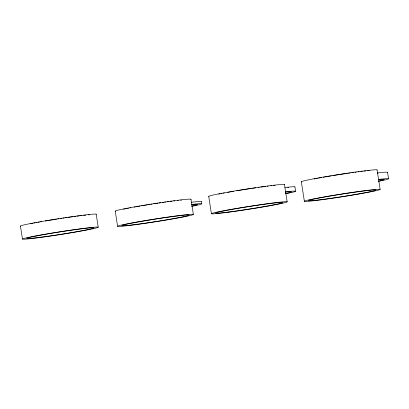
<?xml version="1.0" encoding="UTF-8"?>
<svg xmlns="http://www.w3.org/2000/svg" width="409" height="409" viewBox="0 0 409 409"><rect width="100%" height="100%" fill="white"/><g stroke="black" fill="none" stroke-linecap="round" stroke-linejoin="round"><path stroke-width="0.61" d="M387.533 172.271L388.55 178.764M377.072 169.899L380.125 189.372M301.336 181.836L304.383 201.31M294.915 186.872L295.595 191.197M284.454 184.5L287.164 201.811M208.718 196.438L211.427 213.749M201.433 201.611L201.77 203.774M190.972 199.239L193.345 214.382M115.231 211.177L117.603 226.325M96.192 214.178L98.221 227.164M20.45 226.121L22.485 239.101M209.055 196.535A38.354 1.406 -8.9 0 1 245.313 189.249A38.354 1.406 -8.9 0 1 284.383 184.658M218.784 194.111A33.967 1.242 -8.9 0 1 219.807 193.897M220.906 193.677A33.967 1.242 -8.9 0 1 222.072 193.442M223.304 193.201A33.967 1.242 -8.9 0 1 224.337 193.007M227.66 192.388A33.967 1.242 -8.9 0 1 228.835 192.174M229.439 192.066A33.967 1.242 -8.9 0 1 231.284 191.739M231.913 191.632A33.967 1.242 -8.9 0 1 233.513 191.356M236.816 190.793A33.967 1.242 -8.9 0 1 238.508 190.512M239.076 190.415A33.967 1.242 -8.9 0 1 241.376 190.042M241.954 189.945A33.967 1.242 -8.9 0 1 248.969 188.84M249.551 188.748A33.967 1.242 -8.9 0 1 251.3 188.488M252.455 188.314A33.967 1.242 -8.9 0 1 255.876 187.808M258.105 187.486A33.967 1.242 -8.9 0 1 259.199 187.332M260.809 187.102A33.967 1.242 -8.9 0 1 265.39 186.484M267.097 186.264A33.967 1.242 -8.9 0 1 268.192 186.126M270.758 185.814A33.967 1.242 -8.9 0 1 271.944 185.681M273.59 185.497A33.967 1.242 -8.9 0 1 275.068 185.349M115.573 211.274A38.354 1.406 -8.9 0 1 151.826 203.984A38.354 1.406 -8.9 0 1 190.896 199.398M123.487 209.244A33.967 1.242 -8.9 0 1 124.663 208.984M125.302 208.851A33.967 1.242 -8.9 0 1 126.325 208.636M127.419 208.411A33.967 1.242 -8.9 0 1 128.584 208.181M129.817 207.941A33.967 1.242 -8.9 0 1 130.849 207.741M134.178 207.128A33.967 1.242 -8.9 0 1 135.353 206.913M136.56 206.698A33.967 1.242 -8.9 0 1 137.797 206.479M138.426 206.371A33.967 1.242 -8.9 0 1 140.026 206.09M141.662 205.809A33.967 1.242 -8.9 0 1 145.021 205.246M145.594 205.154A33.967 1.242 -8.9 0 1 147.317 204.873M148.472 204.684A33.967 1.242 -8.9 0 1 149.633 204.495M150.803 204.311A33.967 1.242 -8.9 0 1 151.974 204.127M153.728 203.851A33.967 1.242 -8.9 0 1 155.486 203.58M156.069 203.488A33.967 1.242 -8.9 0 1 157.813 203.222M158.973 203.048A33.967 1.242 -8.9 0 1 160.691 202.792M162.393 202.542A33.967 1.242 -8.9 0 1 163.513 202.383M164.623 202.22A33.967 1.242 -8.9 0 1 165.711 202.066M167.322 201.841A33.967 1.242 -8.9 0 1 168.897 201.627M170.118 201.458A33.967 1.242 -8.9 0 1 171.903 201.223M173.61 201.003A33.967 1.242 -8.9 0 1 174.704 200.865M177.271 200.553A33.967 1.242 -8.9 0 1 178.457 200.415M180.62 200.185A33.967 1.242 -8.9 0 1 181.586 200.088M20.793 226.213A38.354 1.406 -8.9 0 1 57.045 218.927A38.354 1.406 -8.9 0 1 96.115 214.342M30.522 223.789A33.967 1.242 -8.9 0 1 32.638 223.355M33.804 223.125A33.967 1.242 -8.9 0 1 35.036 222.885M36.069 222.685A33.967 1.242 -8.9 0 1 37.142 222.486M38.247 222.276A33.967 1.242 -8.9 0 1 39.392 222.067M40.573 221.857A33.967 1.242 -8.9 0 1 41.779 221.637M45.246 221.034A33.967 1.242 -8.9 0 1 46.882 220.753M47.434 220.661A33.967 1.242 -8.9 0 1 56.606 219.158M57.776 218.973A33.967 1.242 -8.9 0 1 58.947 218.789M60.701 218.518A33.967 1.242 -8.9 0 1 61.866 218.34M63.032 218.166A33.967 1.242 -8.9 0 1 64.187 217.992M65.338 217.818A33.967 1.242 -8.9 0 1 67.045 217.568M68.17 217.404A33.967 1.242 -8.9 0 1 70.384 217.087M70.931 217.01A33.967 1.242 -8.9 0 1 73.068 216.709M74.111 216.566A33.967 1.242 -8.9 0 1 75.941 216.32M77.122 216.167A33.967 1.242 -8.9 0 1 79.382 215.875M80.455 215.742A33.967 1.242 -8.9 0 1 81.999 215.553M83.676 215.359A33.967 1.242 -8.9 0 1 85.834 215.124M88.502 214.878A33.967 1.242 -8.9 0 1 89.453 214.812M301.673 181.933A38.354 1.406 -8.9 0 1 337.931 174.648A38.354 1.406 -8.9 0 1 377.001 170.057M314.097 178.958A33.967 1.242 -8.9 0 1 315.298 178.723M316.433 178.503A33.967 1.242 -8.9 0 1 317.486 178.304M318.575 178.099A33.967 1.242 -8.9 0 1 321.454 177.578M323.279 177.25A33.967 1.242 -8.9 0 1 324.531 177.031M325.058 176.939A33.967 1.242 -8.9 0 1 327.215 176.565M327.767 176.473A33.967 1.242 -8.9 0 1 331.126 175.911M332.839 175.625A33.967 1.242 -8.9 0 1 334.577 175.343M335.155 175.251A33.967 1.242 -8.9 0 1 345.073 173.713M345.646 173.626A33.967 1.242 -8.9 0 1 347.364 173.37M348.494 173.206A33.967 1.242 -8.9 0 1 350.17 172.961M351.817 172.731A33.967 1.242 -8.9 0 1 353.427 172.506M354.997 172.286A33.967 1.242 -8.9 0 1 356.224 172.123M358.008 171.887A33.967 1.242 -8.9 0 1 359.153 171.734M360.81 171.524A33.967 1.242 -8.9 0 1 362.379 171.335M363.974 171.146A33.967 1.242 -8.9 0 1 365.677 170.957M367.686 170.747A33.967 1.242 -8.9 0 1 369.388 170.599M285.559 191.852A38.354 1.406 -8.9 0 1 285.671 193.759M285.237 192.143A33.967 1.242 -8.9 0 1 285.523 193.529M284.879 187.526A38.354 1.406 -8.9 0 1 294.843 187.031M287.721 187.532A33.967 1.242 -8.9 0 1 288.596 187.48M191.734 204.423A38.354 1.406 -8.9 0 1 191.852 206.335M191.417 204.72A33.967 1.242 -8.9 0 1 191.698 206.1M191.397 202.261A38.354 1.406 -8.9 0 1 201.356 201.77M378.514 179.413A38.354 1.406 -8.9 0 1 378.632 181.32M379.163 179.612A33.967 1.242 -8.9 0 1 378.478 181.09M377.497 172.925A38.354 1.406 -8.9 0 1 387.461 172.434M377.18 173.217A33.967 1.242 -8.9 0 1 378.146 173.119M228.069 212.276A38.354 1.406 -8.9 0 0 287.092 201.969A38.354 1.406 -8.9 0 0 232.726 209.091A38.354 1.406 -8.9 0 0 228.069 212.276M230.497 211.765A33.967 1.242 -8.9 0 0 282.772 202.634A33.967 1.242 -8.9 0 0 234.623 208.943A33.967 1.242 -8.9 0 0 230.497 211.765M134.244 224.853A38.354 1.406 -8.9 0 0 193.268 214.541A38.354 1.406 -8.9 0 0 138.907 221.663A38.354 1.406 -8.9 0 0 134.244 224.853M136.672 224.337A33.967 1.242 -8.9 0 0 188.948 215.206A33.967 1.242 -8.9 0 0 140.798 221.514A33.967 1.242 -8.9 0 0 136.672 224.337M39.126 237.629A38.354 1.406 -8.9 0 0 98.15 227.322A38.354 1.406 -8.9 0 0 43.783 234.444A38.354 1.406 -8.9 0 0 39.126 237.629M41.549 237.113A33.967 1.242 -8.9 0 0 93.83 227.987A33.967 1.242 -8.9 0 0 45.68 234.291A33.967 1.242 -8.9 0 0 41.549 237.113M321.024 199.843A38.354 1.406 -8.9 0 0 380.048 189.531A38.354 1.406 -8.9 0 0 325.687 196.652A38.354 1.406 -8.9 0 0 321.024 199.843M323.453 199.326A33.967 1.242 -8.9 0 0 375.728 190.195A33.967 1.242 -8.9 0 0 327.578 196.504A33.967 1.242 -8.9 0 0 323.453 199.326"/></g></svg>
